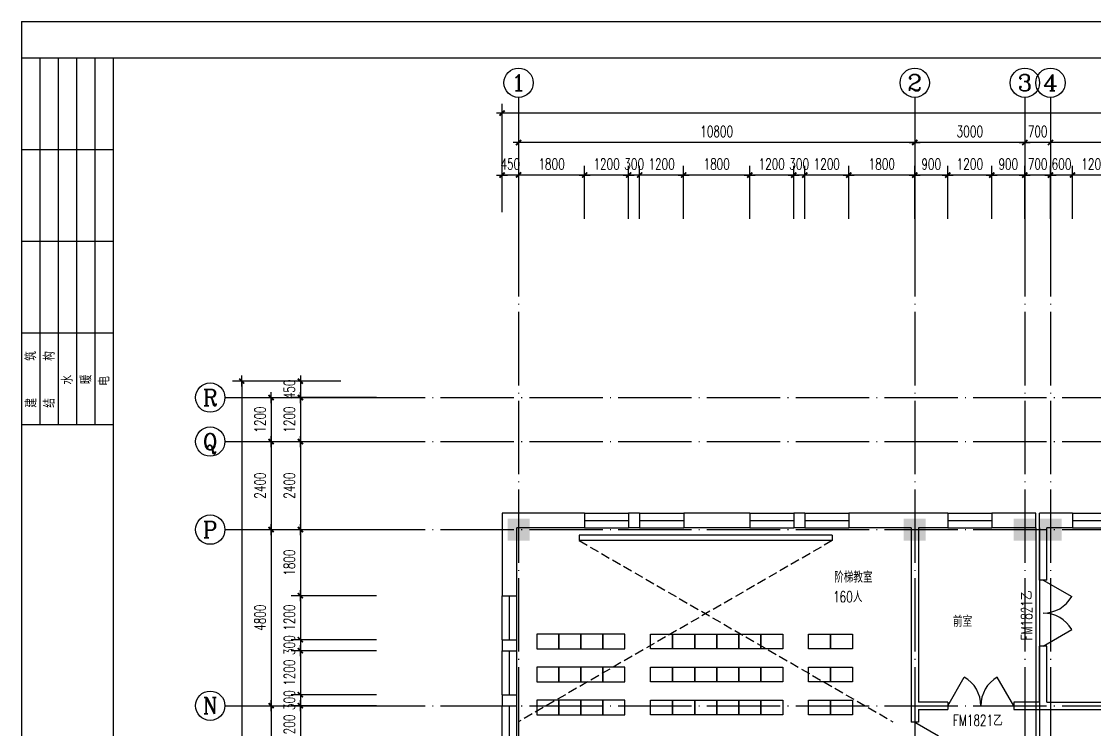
# Model space of a CAD drawing. Extents: x 165127 to 1058185, y 60808 to 144908.
# Drawn here: x 716344 to 745595, y 125603 to 144908 of the extents above; entities that cross this region are included whole.
import ezdxf
from ezdxf.enums import TextEntityAlignment as Align

# ---------------------------------------------------------------- set-up
doc = ezdxf.new("R2010")
doc.units = 0
doc.header["$LTSCALE"] = 1000
doc.linetypes.add('DASH', pattern=[0.35, 0.25, -0.1])
doc.linetypes.add('DOTE', pattern=[2.42, 2, -0.2, 0.02, -0.2])
doc.layers.get('0').update_dxf_attribs({"linetype": 'CONTINUOUS'})
doc.layers.get('DEFPOINTS').update_dxf_attribs({"linetype": 'CONTINUOUS'})
for name, color, linetype in [('AXIS', 3, 'CONTINUOUS'), ('AXIS_TEXT', 7, 'CONTINUOUS'), ('COLUMN', 7, 'CONTINUOUS'), ('DOTE', 1, 'DOTE'), ('F', 252, 'CONTINUOUS'), ('LVTRY', 6, 'CONTINUOUS'), ('PUB_DIM', 3, 'CONTINUOUS'), ('PUB_TEXT', 7, 'CONTINUOUS'), ('STAIR', 3, 'CONTINUOUS'), ('WALL', 255, 'CONTINUOUS'), ('WINDOW', 2, 'CONTINUOUS'), ('WINDOW_TEXT', 7, 'CONTINUOUS')]:
    doc.layers.add(name, color=color, linetype=linetype)
doc.styles.add('_HZTXT', font='romans.shx', dxfattribs={"width": 0.7, "bigfont": 'z.shx'})
doc.styles.add('COMPLEX', font='COMPLEX')
doc.styles.add('DIM_FONT', font='SIMPLEX.shx', dxfattribs={"width": 0.7})
doc.styles.add('SIMPLEX', font='SIMPLEX.SHX')
doc.styles.add('Z', font='romans', dxfattribs={"width": 0.8, "bigfont": 'z'})
doc.dimstyles.new('AXIS', dxfattribs={"dimtxt": 300, "dimasz": 1, "dimexe": 250, "dimexo": 300, "dimgap": 150, "dimtad": 1, "dimdec": 0, "dimdsep": 46, "dimtxsty": 'DIM_FONT', "dimblk": '_DIMX', "dimcen": 2.5, "dimse1": 1, "dimse2": 1, "dimclrt": 7, "dimadec": 0, "dimazin": 0, "dimtfac": 1, "dimtdec": 0, "dimtix": 1, "dimtmove": 2, "dimatfit": 3, "dimldrblk": '_DIMX', "dimfxl": 1, "dimarcsym": 0})
doc.dimstyles.new('DIMA', dxfattribs={"dimtxt": 300, "dimasz": 1, "dimexe": 250, "dimexo": 300, "dimgap": 150, "dimtad": 1, "dimdec": 0, "dimdsep": 46, "dimtxsty": 'DIM_FONT', "dimblk": '_DIMX', "dimcen": 2.5, "dimse1": 1, "dimclrt": 7, "dimadec": 0, "dimazin": 0, "dimtfac": 1, "dimtdec": 0, "dimtix": 1, "dimtmove": 2, "dimatfit": 3, "dimldrblk": '_DIMX', "dimfxl": 1, "dimarcsym": 0})
doc.dimstyles.new('DIMB', dxfattribs={"dimtxt": 300, "dimasz": 1, "dimexe": 250, "dimexo": 300, "dimgap": 150, "dimtad": 1, "dimdec": 0, "dimdsep": 46, "dimtxsty": 'DIM_FONT', "dimblk": '_DIMX', "dimcen": 2.5, "dimse2": 1, "dimclrt": 7, "dimadec": 0, "dimazin": 0, "dimtfac": 1, "dimtdec": 0, "dimtix": 1, "dimtmove": 2, "dimatfit": 3, "dimldrblk": '_DIMX', "dimfxl": 1, "dimarcsym": 0})
doc.dimstyles.new('DIMN', dxfattribs={"dimtxt": 300, "dimasz": 1, "dimexe": 250, "dimexo": 300, "dimgap": 150, "dimtad": 1, "dimdec": 0, "dimdsep": 46, "dimtxsty": 'DIM_FONT', "dimblk": '_DIMX', "dimcen": 2.5, "dimclrt": 7, "dimadec": 0, "dimazin": 0, "dimtfac": 1, "dimtdec": 0, "dimtix": 1, "dimtmove": 2, "dimatfit": 3, "dimldrblk": '_DIMX', "dimfxl": 1, "dimarcsym": 0})

# ---------------------------------------------------------------- blocks, each defined once
blk = doc.blocks.new('A$C407C5CBC')
at = {"layer": 'F'}
blk.add_lwpolyline([(0, 600), (400, 600), (400, 0), (0, 0)], close=True, dxfattribs=at)
blk = doc.blocks.new('_DBLK1')
for p, q in [((-0.5, 0), (-0.25, -0.433)), ((0.5, 0), (0.25, -0.433))]:
    blk.add_line(p, q)
for centre, start, end in [((-0.5, 0), 300, 0), ((0.5, 0), 180, 240)]:
    blk.add_arc(centre, 0.5, start, end)
at = {"layer": 'WINDOW_TEXT', "style": 'SIMPLEX', "flags": 9}
blk.add_attdef('A', text='', height=1, dxfattribs=at).set_placement((0, 1.5), align=Align.MIDDLE)
blk = doc.blocks.new('_FZH')
blk.add_solid([(-0.5, -0.5), (0.5, -0.5), (-0.5, 0.5), (0.5, 0.5)])
blk = doc.blocks.new('A$C34131D43')
at = {"color": 243}
for p, q in [((0, 84100), (0, 0)), ((0, 84100), (160900, 84100)), ((2500, 83102), (0, 83102)), ((500, 83102), (500, 73102)), ((1000, 83102), (1000, 73102)), ((1500, 83102), (1500, 73102)), ((2000, 83102), (2000, 73102)), ((2500, 80602), (0, 80602)), ((2500, 78102), (0, 78102)), ((2500, 75602), (0, 75602)), ((2500, 73102), (0, 73102))]:
    blk.add_line(p, q, dxfattribs=at)
at = {"color": 244}
for p, q in [((2500, 83100), (2500, 950)), ((159900, 83100), (2500, 83100))]:
    blk.add_line(p, q, dxfattribs=at)
at = {"color": 242, "style": 'Z', "width": 0.8}
for s, p in [('筑', (405, 74847)), ('构', (905, 74847)), ('水', (1397, 74200)), ('暖', (1909, 74211)), ('电', (2406, 74168)), ('建', (411, 73569)), ('结', (911, 73569))]:
    blk.add_text(s, height=300, rotation=90, dxfattribs=at).set_placement(p)
blk = doc.blocks.new('_AXISO')
blk.add_circle((0, 0), 0.5)
at = {"layer": 'AXIS_TEXT', "style": 'COMPLEX', "width": 1.041667}
blk.add_attdef('A', text='', height=0.56, dxfattribs=at).set_placement((-0.25, -0.28), (0.25, -0.28), align=Align.FIT)
blk = doc.blocks.new('_DIMX')
blk.add_line((-150, 0), (150, 0))
at = {"const_width": 50}
blk.add_lwpolyline([(-70, -70), (70, 70)], dxfattribs=at)
blk = doc.blocks.new('*D900')
at = {"color": 0, "linetype": 'ByBlock'}
blk.add_line((557622, 141608), (549024, 141608), dxfattribs=at)
at = {"layer": 'DEFPOINTS', "color": 0, "linetype": 'ByBlock'}
for p in [(549023, 141608), (549023, 139408), (557623, 139408)]:
    blk.add_point(p, dxfattribs=at)
at = {"color": 0, "linetype": 'ByBlock', "rotation": 180}
blk.add_blockref('_DIMX', (549023, 141608), dxfattribs=at)
at = {"color": 0, "linetype": 'ByBlock'}
blk.add_blockref('_DIMX', (557623, 141608), dxfattribs=at)
at = {"color": 7, "linetype": 'ByBlock', "insert": (553323, 141908), "char_height": 300, "attachment_point": 5, "style": 'DIM_FONT'}
blk.add_mtext('8600', dxfattribs=at)
blk = doc.blocks.new('*D901')
at = {"color": 0, "linetype": 'ByBlock'}
for p, q in [((548322, 141608), (548321, 141608)), ((549023, 141608), (548323, 141608)), ((549024, 141608), (549025, 141608))]:
    blk.add_line(p, q, dxfattribs=at)
at = {"layer": 'DEFPOINTS', "color": 0, "linetype": 'ByBlock'}
for p in [(548323, 141608), (548323, 139408), (549023, 139408)]:
    blk.add_point(p, dxfattribs=at)
at = {"color": 0, "linetype": 'ByBlock'}
blk.add_blockref('_DIMX', (548323, 141608), dxfattribs=at)
at = {"color": 0, "linetype": 'ByBlock', "rotation": 180}
blk.add_blockref('_DIMX', (549023, 141608), dxfattribs=at)
at = {"color": 7, "linetype": 'ByBlock', "insert": (548673, 141908), "char_height": 300, "attachment_point": 5, "style": 'DIM_FONT'}
blk.add_mtext('700', dxfattribs=at)
blk = doc.blocks.new('*D902')
at = {"color": 0, "linetype": 'ByBlock'}
blk.add_line((548322, 141608), (545324, 141608), dxfattribs=at)
at = {"layer": 'DEFPOINTS', "color": 0, "linetype": 'ByBlock'}
for p in [(545323, 141608), (545323, 139408), (548323, 139408)]:
    blk.add_point(p, dxfattribs=at)
at = {"color": 0, "linetype": 'ByBlock', "rotation": 180}
blk.add_blockref('_DIMX', (545323, 141608), dxfattribs=at)
at = {"color": 0, "linetype": 'ByBlock'}
blk.add_blockref('_DIMX', (548323, 141608), dxfattribs=at)
at = {"color": 7, "linetype": 'ByBlock', "insert": (546823, 141908), "char_height": 300, "attachment_point": 5, "style": 'DIM_FONT'}
blk.add_mtext('3000', dxfattribs=at)
blk = doc.blocks.new('*D903')
at = {"color": 0, "linetype": 'ByBlock'}
blk.add_line((545322, 141608), (534524, 141608), dxfattribs=at)
at = {"layer": 'DEFPOINTS', "color": 0, "linetype": 'ByBlock'}
for p in [(534523, 141608), (534523, 139408), (545323, 139408)]:
    blk.add_point(p, dxfattribs=at)
at = {"color": 0, "linetype": 'ByBlock', "rotation": 180}
blk.add_blockref('_DIMX', (534523, 141608), dxfattribs=at)
at = {"color": 0, "linetype": 'ByBlock'}
blk.add_blockref('_DIMX', (545323, 141608), dxfattribs=at)
at = {"color": 7, "linetype": 'ByBlock', "insert": (539923, 141908), "char_height": 300, "attachment_point": 5, "style": 'DIM_FONT'}
blk.add_mtext('10800', dxfattribs=at)
blk = doc.blocks.new('*D904')
at = {"color": 0, "linetype": 'ByBlock'}
for p, q in [((534073, 139708), (534073, 142658)), ((660373, 139708), (660373, 142658)), ((660372, 142408), (534074, 142408))]:
    blk.add_line(p, q, dxfattribs=at)
at = {"layer": 'DEFPOINTS', "color": 0, "linetype": 'ByBlock'}
for p in [(534073, 142408), (534073, 139408), (660373, 139408)]:
    blk.add_point(p, dxfattribs=at)
at = {"color": 0, "linetype": 'ByBlock', "rotation": 180}
blk.add_blockref('_DIMX', (534073, 142408), dxfattribs=at)
at = {"color": 0, "linetype": 'ByBlock'}
blk.add_blockref('_DIMX', (660373, 142408), dxfattribs=at)
at = {"color": 7, "linetype": 'ByBlock', "insert": (597223, 142708), "char_height": 300, "attachment_point": 5, "style": 'DIM_FONT'}
blk.add_mtext('126300', dxfattribs=at)
blk = doc.blocks.new('*D917')
at = {"color": 0, "linetype": 'ByBlock'}
blk.add_line((527777, 134652), (527777, 133454), dxfattribs=at)
at = {"layer": 'DEFPOINTS', "color": 0, "linetype": 'ByBlock'}
for p in [(529977, 134653), (527777, 133453), (529977, 133453)]:
    blk.add_point(p, dxfattribs=at)
at = {"color": 0, "linetype": 'ByBlock'}
for p, rotation in [((527777, 134653), 90), ((527777, 133453), 270)]:
    blk.add_blockref('_DIMX', p, dxfattribs=dict(at, rotation=rotation))
at = {"color": 7, "linetype": 'ByBlock', "insert": (527477, 134053), "char_height": 300, "attachment_point": 5, "rotation": 90, "style": 'DIM_FONT'}
blk.add_mtext('1200', dxfattribs=at)
blk = doc.blocks.new('*D918')
at = {"color": 0, "linetype": 'ByBlock'}
blk.add_line((527777, 133452), (527777, 131054), dxfattribs=at)
at = {"layer": 'DEFPOINTS', "color": 0, "linetype": 'ByBlock'}
for p in [(529977, 133453), (527777, 131053), (529977, 131053)]:
    blk.add_point(p, dxfattribs=at)
at = {"color": 0, "linetype": 'ByBlock'}
for p, rotation in [((527777, 133453), 90), ((527777, 131053), 270)]:
    blk.add_blockref('_DIMX', p, dxfattribs=dict(at, rotation=rotation))
at = {"color": 7, "linetype": 'ByBlock', "insert": (527477, 132253), "char_height": 300, "attachment_point": 5, "rotation": 90, "style": 'DIM_FONT'}
blk.add_mtext('2400', dxfattribs=at)
blk = doc.blocks.new('*D919')
at = {"color": 0, "linetype": 'ByBlock'}
blk.add_line((527777, 131052), (527777, 126254), dxfattribs=at)
at = {"layer": 'DEFPOINTS', "color": 0, "linetype": 'ByBlock'}
for p in [(529977, 131053), (527777, 126253), (529977, 126253)]:
    blk.add_point(p, dxfattribs=at)
at = {"color": 0, "linetype": 'ByBlock'}
for p, rotation in [((527777, 131053), 90), ((527777, 126253), 270)]:
    blk.add_blockref('_DIMX', p, dxfattribs=dict(at, rotation=rotation))
at = {"color": 7, "linetype": 'ByBlock', "insert": (527477, 128653), "char_height": 300, "attachment_point": 5, "rotation": 90, "style": 'DIM_FONT'}
blk.add_mtext('4800', dxfattribs=at)
blk = doc.blocks.new('*D920')
at = {"color": 0, "linetype": 'ByBlock'}
blk.add_line((527777, 126252), (527777, 123254), dxfattribs=at)
at = {"layer": 'DEFPOINTS', "color": 0, "linetype": 'ByBlock'}
for p in [(529977, 126253), (527777, 123253), (529977, 123253)]:
    blk.add_point(p, dxfattribs=at)
at = {"color": 0, "linetype": 'ByBlock'}
for p, rotation in [((527777, 126253), 90), ((527777, 123253), 270)]:
    blk.add_blockref('_DIMX', p, dxfattribs=dict(at, rotation=rotation))
at = {"color": 7, "linetype": 'ByBlock', "insert": (527477, 124753), "char_height": 300, "attachment_point": 5, "rotation": 90, "style": 'DIM_FONT'}
blk.add_mtext('3000', dxfattribs=at)
blk = doc.blocks.new('*D932')
at = {"color": 0, "linetype": 'ByBlock'}
for p, q in [((529677, 135103), (526727, 135103)), ((526977, 135102), (526977, 78404)), ((529677, 78403), (526727, 78403))]:
    blk.add_line(p, q, dxfattribs=at)
at = {"layer": 'DEFPOINTS', "color": 0, "linetype": 'ByBlock'}
for p in [(529977, 135103), (526977, 78403), (529977, 78403)]:
    blk.add_point(p, dxfattribs=at)
at = {"color": 0, "linetype": 'ByBlock'}
for p, rotation in [((526977, 135103), 90), ((526977, 78403), 270)]:
    blk.add_blockref('_DIMX', p, dxfattribs=dict(at, rotation=rotation))
at = {"color": 7, "linetype": 'ByBlock', "insert": (526677, 106753), "char_height": 300, "attachment_point": 5, "rotation": 90, "style": 'DIM_FONT'}
blk.add_mtext('56700', dxfattribs=at)
blk = doc.blocks.new('_WBLK')
for p, q in [((-0.5, 0.5), (0.5, 0.5)), ((-0.5, 0), (0.5, 0)), ((-0.5, -0.5), (0.5, -0.5))]:
    blk.add_line(p, q)
at = {"layer": 'WINDOW_TEXT', "style": 'SIMPLEX', "flags": 9}
blk.add_attdef('A', text='', height=1, dxfattribs=at).set_placement((0, 1.5), align=Align.MIDDLE)
blk = doc.blocks.new('*D933')
at = {"color": 0, "linetype": 'ByBlock'}
for p, q in [((528575, 131052), (528575, 129254)), ((530652, 129253), (528325, 129253))]:
    blk.add_line(p, q, dxfattribs=at)
at = {"layer": 'DEFPOINTS', "color": 0, "linetype": 'ByBlock'}
for p in [(530952, 131053), (528575, 129253), (530952, 129253)]:
    blk.add_point(p, dxfattribs=at)
at = {"color": 0, "linetype": 'ByBlock'}
for p, rotation in [((528575, 131053), 90), ((528575, 129253), 270)]:
    blk.add_blockref('_DIMX', p, dxfattribs=dict(at, rotation=rotation))
at = {"color": 7, "linetype": 'ByBlock', "insert": (528275, 130153), "char_height": 300, "attachment_point": 5, "rotation": 90, "style": 'DIM_FONT'}
blk.add_mtext('1800', dxfattribs=at)
blk = doc.blocks.new('*D934')
at = {"color": 0, "linetype": 'ByBlock'}
for p, q in [((530652, 129253), (528325, 129253)), ((528575, 129252), (528575, 128054)), ((530652, 128053), (528325, 128053))]:
    blk.add_line(p, q, dxfattribs=at)
at = {"layer": 'DEFPOINTS', "color": 0, "linetype": 'ByBlock'}
for p in [(530952, 129253), (528575, 128053), (530952, 128053)]:
    blk.add_point(p, dxfattribs=at)
at = {"color": 0, "linetype": 'ByBlock'}
for p, rotation in [((528575, 129253), 90), ((528575, 128053), 270)]:
    blk.add_blockref('_DIMX', p, dxfattribs=dict(at, rotation=rotation))
at = {"color": 7, "linetype": 'ByBlock', "insert": (528275, 128653), "char_height": 300, "attachment_point": 5, "rotation": 90, "style": 'DIM_FONT'}
blk.add_mtext('1200', dxfattribs=at)
blk = doc.blocks.new('*D935')
at = {"color": 0, "linetype": 'ByBlock'}
for p, q in [((530652, 128053), (528325, 128053)), ((528575, 128054), (528575, 128055)), ((528575, 128053), (528575, 127753)), ((530652, 127753), (528325, 127753)), ((528575, 127752), (528575, 127751))]:
    blk.add_line(p, q, dxfattribs=at)
at = {"layer": 'DEFPOINTS', "color": 0, "linetype": 'ByBlock'}
for p in [(530952, 128053), (528575, 127753), (530952, 127753)]:
    blk.add_point(p, dxfattribs=at)
at = {"color": 0, "linetype": 'ByBlock'}
for p, rotation in [((528575, 128053), 270), ((528575, 127753), 90)]:
    blk.add_blockref('_DIMX', p, dxfattribs=dict(at, rotation=rotation))
at = {"color": 7, "linetype": 'ByBlock', "insert": (528275, 127903), "char_height": 300, "attachment_point": 5, "rotation": 90, "style": 'DIM_FONT'}
blk.add_mtext('300', dxfattribs=at)
blk = doc.blocks.new('*D936')
at = {"color": 0, "linetype": 'ByBlock'}
for p, q in [((530652, 127753), (528325, 127753)), ((528575, 127752), (528575, 126554)), ((530652, 126553), (528325, 126553))]:
    blk.add_line(p, q, dxfattribs=at)
at = {"layer": 'DEFPOINTS', "color": 0, "linetype": 'ByBlock'}
for p in [(530952, 127753), (528575, 126553), (530952, 126553)]:
    blk.add_point(p, dxfattribs=at)
at = {"color": 0, "linetype": 'ByBlock'}
for p, rotation in [((528575, 127753), 90), ((528575, 126553), 270)]:
    blk.add_blockref('_DIMX', p, dxfattribs=dict(at, rotation=rotation))
at = {"color": 7, "linetype": 'ByBlock', "insert": (528275, 127153), "char_height": 300, "attachment_point": 5, "rotation": 90, "style": 'DIM_FONT'}
blk.add_mtext('1200', dxfattribs=at)
blk = doc.blocks.new('*D937')
at = {"color": 0, "linetype": 'ByBlock'}
for p, q in [((530652, 126553), (528325, 126553)), ((528575, 126554), (528575, 126555)), ((528575, 126553), (528575, 126253)), ((530652, 126253), (528325, 126253)), ((528575, 126252), (528575, 126251))]:
    blk.add_line(p, q, dxfattribs=at)
at = {"layer": 'DEFPOINTS', "color": 0, "linetype": 'ByBlock'}
for p in [(530952, 126553), (528575, 126253), (530952, 126253)]:
    blk.add_point(p, dxfattribs=at)
at = {"color": 0, "linetype": 'ByBlock'}
for p, rotation in [((528575, 126553), 270), ((528575, 126253), 90)]:
    blk.add_blockref('_DIMX', p, dxfattribs=dict(at, rotation=rotation))
at = {"color": 7, "linetype": 'ByBlock', "insert": (528275, 126403), "char_height": 300, "attachment_point": 5, "rotation": 90, "style": 'DIM_FONT'}
blk.add_mtext('300', dxfattribs=at)
blk = doc.blocks.new('*D938')
at = {"color": 0, "linetype": 'ByBlock'}
for p, q in [((530652, 126253), (528325, 126253)), ((528575, 126252), (528575, 125054)), ((530652, 125053), (528325, 125053))]:
    blk.add_line(p, q, dxfattribs=at)
at = {"layer": 'DEFPOINTS', "color": 0, "linetype": 'ByBlock'}
for p in [(530952, 126253), (528575, 125053), (530952, 125053)]:
    blk.add_point(p, dxfattribs=at)
at = {"color": 0, "linetype": 'ByBlock'}
for p, rotation in [((528575, 126253), 90), ((528575, 125053), 270)]:
    blk.add_blockref('_DIMX', p, dxfattribs=dict(at, rotation=rotation))
at = {"color": 7, "linetype": 'ByBlock', "insert": (528275, 125653), "char_height": 300, "attachment_point": 5, "rotation": 90, "style": 'DIM_FONT'}
blk.add_mtext('1200', dxfattribs=at)
blk = doc.blocks.new('*D967')
at = {"color": 0, "linetype": 'ByBlock'}
for p, q in [((549623, 139530), (549623, 140971)), ((550822, 140721), (549624, 140721)), ((550823, 139530), (550823, 140971))]:
    blk.add_line(p, q, dxfattribs=at)
at = {"layer": 'DEFPOINTS', "color": 0, "linetype": 'ByBlock'}
for p in [(549623, 140721), (549623, 139230), (550823, 139230)]:
    blk.add_point(p, dxfattribs=at)
at = {"color": 0, "linetype": 'ByBlock', "rotation": 180}
blk.add_blockref('_DIMX', (549623, 140721), dxfattribs=at)
at = {"color": 0, "linetype": 'ByBlock'}
blk.add_blockref('_DIMX', (550823, 140721), dxfattribs=at)
at = {"color": 7, "linetype": 'ByBlock', "insert": (550223, 141021), "char_height": 300, "attachment_point": 5, "style": 'DIM_FONT'}
blk.add_mtext('1200', dxfattribs=at)
blk = doc.blocks.new('*D968')
at = {"color": 0, "linetype": 'ByBlock'}
for p, q in [((549022, 140721), (549021, 140721)), ((549023, 139530), (549023, 140971)), ((549623, 140721), (549023, 140721)), ((549623, 139530), (549623, 140971)), ((549624, 140721), (549625, 140721))]:
    blk.add_line(p, q, dxfattribs=at)
at = {"layer": 'DEFPOINTS', "color": 0, "linetype": 'ByBlock'}
for p in [(549023, 140721), (549023, 139230), (549623, 139230)]:
    blk.add_point(p, dxfattribs=at)
at = {"color": 0, "linetype": 'ByBlock'}
blk.add_blockref('_DIMX', (549023, 140721), dxfattribs=at)
at = {"color": 0, "linetype": 'ByBlock', "rotation": 180}
blk.add_blockref('_DIMX', (549623, 140721), dxfattribs=at)
at = {"color": 7, "linetype": 'ByBlock', "insert": (549323, 141021), "char_height": 300, "attachment_point": 5, "style": 'DIM_FONT'}
blk.add_mtext('600', dxfattribs=at)
blk = doc.blocks.new('*D969')
at = {"color": 0, "linetype": 'ByBlock'}
for p, q in [((548322, 140721), (548321, 140721)), ((548323, 139530), (548323, 140971)), ((549023, 140721), (548323, 140721)), ((549023, 139530), (549023, 140971)), ((549024, 140721), (549025, 140721))]:
    blk.add_line(p, q, dxfattribs=at)
at = {"layer": 'DEFPOINTS', "color": 0, "linetype": 'ByBlock'}
for p in [(548323, 140721), (548323, 139230), (549023, 139230)]:
    blk.add_point(p, dxfattribs=at)
at = {"color": 0, "linetype": 'ByBlock'}
blk.add_blockref('_DIMX', (548323, 140721), dxfattribs=at)
at = {"color": 0, "linetype": 'ByBlock', "rotation": 180}
blk.add_blockref('_DIMX', (549023, 140721), dxfattribs=at)
at = {"color": 7, "linetype": 'ByBlock', "insert": (548673, 141021), "char_height": 300, "attachment_point": 5, "style": 'DIM_FONT'}
blk.add_mtext('700', dxfattribs=at)
blk = doc.blocks.new('*D970')
at = {"color": 0, "linetype": 'ByBlock'}
for p, q in [((547423, 139530), (547423, 140971)), ((548322, 140721), (547424, 140721)), ((548323, 139530), (548323, 140971))]:
    blk.add_line(p, q, dxfattribs=at)
at = {"layer": 'DEFPOINTS', "color": 0, "linetype": 'ByBlock'}
for p in [(547423, 140721), (547423, 139230), (548323, 139230)]:
    blk.add_point(p, dxfattribs=at)
at = {"color": 0, "linetype": 'ByBlock', "rotation": 180}
blk.add_blockref('_DIMX', (547423, 140721), dxfattribs=at)
at = {"color": 0, "linetype": 'ByBlock'}
blk.add_blockref('_DIMX', (548323, 140721), dxfattribs=at)
at = {"color": 7, "linetype": 'ByBlock', "insert": (547873, 141021), "char_height": 300, "attachment_point": 5, "style": 'DIM_FONT'}
blk.add_mtext('900', dxfattribs=at)
blk = doc.blocks.new('*D971')
at = {"color": 0, "linetype": 'ByBlock'}
for p, q in [((546223, 139530), (546223, 140971)), ((547422, 140721), (546224, 140721)), ((547423, 139530), (547423, 140971))]:
    blk.add_line(p, q, dxfattribs=at)
at = {"layer": 'DEFPOINTS', "color": 0, "linetype": 'ByBlock'}
for p in [(546223, 140721), (546223, 139230), (547423, 139230)]:
    blk.add_point(p, dxfattribs=at)
at = {"color": 0, "linetype": 'ByBlock', "rotation": 180}
blk.add_blockref('_DIMX', (546223, 140721), dxfattribs=at)
at = {"color": 0, "linetype": 'ByBlock'}
blk.add_blockref('_DIMX', (547423, 140721), dxfattribs=at)
at = {"color": 7, "linetype": 'ByBlock', "insert": (546823, 141021), "char_height": 300, "attachment_point": 5, "style": 'DIM_FONT'}
blk.add_mtext('1200', dxfattribs=at)
blk = doc.blocks.new('*D972')
at = {"color": 0, "linetype": 'ByBlock'}
for p, q in [((545323, 139530), (545323, 140971)), ((546222, 140721), (545324, 140721)), ((546223, 139530), (546223, 140971))]:
    blk.add_line(p, q, dxfattribs=at)
at = {"layer": 'DEFPOINTS', "color": 0, "linetype": 'ByBlock'}
for p in [(545323, 140721), (545323, 139230), (546223, 139230)]:
    blk.add_point(p, dxfattribs=at)
at = {"color": 0, "linetype": 'ByBlock', "rotation": 180}
blk.add_blockref('_DIMX', (545323, 140721), dxfattribs=at)
at = {"color": 0, "linetype": 'ByBlock'}
blk.add_blockref('_DIMX', (546223, 140721), dxfattribs=at)
at = {"color": 7, "linetype": 'ByBlock', "insert": (545773, 141021), "char_height": 300, "attachment_point": 5, "style": 'DIM_FONT'}
blk.add_mtext('900', dxfattribs=at)
blk = doc.blocks.new('*D973')
at = {"color": 0, "linetype": 'ByBlock'}
for p, q in [((543523, 139530), (543523, 140971)), ((545322, 140721), (543524, 140721)), ((545323, 139530), (545323, 140971))]:
    blk.add_line(p, q, dxfattribs=at)
at = {"layer": 'DEFPOINTS', "color": 0, "linetype": 'ByBlock'}
for p in [(543523, 140721), (543523, 139230), (545323, 139230)]:
    blk.add_point(p, dxfattribs=at)
at = {"color": 0, "linetype": 'ByBlock', "rotation": 180}
blk.add_blockref('_DIMX', (543523, 140721), dxfattribs=at)
at = {"color": 0, "linetype": 'ByBlock'}
blk.add_blockref('_DIMX', (545323, 140721), dxfattribs=at)
at = {"color": 7, "linetype": 'ByBlock', "insert": (544423, 141021), "char_height": 300, "attachment_point": 5, "style": 'DIM_FONT'}
blk.add_mtext('1800', dxfattribs=at)
blk = doc.blocks.new('*D974')
at = {"color": 0, "linetype": 'ByBlock'}
for p, q in [((542323, 139530), (542323, 140971)), ((543522, 140721), (542324, 140721)), ((543523, 139530), (543523, 140971))]:
    blk.add_line(p, q, dxfattribs=at)
at = {"layer": 'DEFPOINTS', "color": 0, "linetype": 'ByBlock'}
for p in [(542323, 140721), (542323, 139230), (543523, 139230)]:
    blk.add_point(p, dxfattribs=at)
at = {"color": 0, "linetype": 'ByBlock'}
for p, rotation in [((542323, 140721), 180.0000000000014), ((543523, 140721), 1.438849039914203e-12)]:
    blk.add_blockref('_DIMX', p, dxfattribs=dict(at, rotation=rotation))
at = {"color": 7, "linetype": 'ByBlock', "insert": (542923, 141021), "char_height": 300, "attachment_point": 5, "style": 'DIM_FONT'}
blk.add_mtext('1200', dxfattribs=at)
blk = doc.blocks.new('*D975')
at = {"color": 0, "linetype": 'ByBlock'}
for p, q in [((542022, 140721), (542021, 140721)), ((542023, 139530), (542023, 140971)), ((542323, 140721), (542023, 140721)), ((542323, 139530), (542323, 140971)), ((542324, 140721), (542325, 140721))]:
    blk.add_line(p, q, dxfattribs=at)
at = {"layer": 'DEFPOINTS', "color": 0, "linetype": 'ByBlock'}
for p in [(542023, 140721), (542023, 139230), (542323, 139230)]:
    blk.add_point(p, dxfattribs=at)
at = {"color": 0, "linetype": 'ByBlock'}
blk.add_blockref('_DIMX', (542023, 140721), dxfattribs=at)
at = {"color": 0, "linetype": 'ByBlock', "rotation": 180}
blk.add_blockref('_DIMX', (542323, 140721), dxfattribs=at)
at = {"color": 7, "linetype": 'ByBlock', "insert": (542173, 141021), "char_height": 300, "attachment_point": 5, "style": 'DIM_FONT'}
blk.add_mtext('300', dxfattribs=at)
blk = doc.blocks.new('*D976')
at = {"color": 0, "linetype": 'ByBlock'}
for p, q in [((540823, 139530), (540823, 140971)), ((542022, 140721), (540824, 140721)), ((542023, 139530), (542023, 140971))]:
    blk.add_line(p, q, dxfattribs=at)
at = {"layer": 'DEFPOINTS', "color": 0, "linetype": 'ByBlock'}
for p in [(540823, 140721), (540823, 139230), (542023, 139230)]:
    blk.add_point(p, dxfattribs=at)
at = {"color": 0, "linetype": 'ByBlock', "rotation": 180}
blk.add_blockref('_DIMX', (540823, 140721), dxfattribs=at)
at = {"color": 0, "linetype": 'ByBlock'}
blk.add_blockref('_DIMX', (542023, 140721), dxfattribs=at)
at = {"color": 7, "linetype": 'ByBlock', "insert": (541423, 141021), "char_height": 300, "attachment_point": 5, "style": 'DIM_FONT'}
blk.add_mtext('1200', dxfattribs=at)
blk = doc.blocks.new('*D977')
at = {"color": 0, "linetype": 'ByBlock'}
for p, q in [((539023, 139530), (539023, 140971)), ((540822, 140721), (539024, 140721)), ((540823, 139530), (540823, 140971))]:
    blk.add_line(p, q, dxfattribs=at)
at = {"layer": 'DEFPOINTS', "color": 0, "linetype": 'ByBlock'}
for p in [(539023, 140721), (539023, 139230), (540823, 139230)]:
    blk.add_point(p, dxfattribs=at)
at = {"color": 0, "linetype": 'ByBlock', "rotation": 180}
blk.add_blockref('_DIMX', (539023, 140721), dxfattribs=at)
at = {"color": 0, "linetype": 'ByBlock'}
blk.add_blockref('_DIMX', (540823, 140721), dxfattribs=at)
at = {"color": 7, "linetype": 'ByBlock', "insert": (539923, 141021), "char_height": 300, "attachment_point": 5, "style": 'DIM_FONT'}
blk.add_mtext('1800', dxfattribs=at)
blk = doc.blocks.new('*D978')
at = {"color": 0, "linetype": 'ByBlock'}
for p, q in [((537823, 139530), (537823, 140971)), ((539022, 140721), (537824, 140721)), ((539023, 139530), (539023, 140971))]:
    blk.add_line(p, q, dxfattribs=at)
at = {"layer": 'DEFPOINTS', "color": 0, "linetype": 'ByBlock'}
for p in [(537823, 140721), (537823, 139230), (539023, 139230)]:
    blk.add_point(p, dxfattribs=at)
at = {"color": 0, "linetype": 'ByBlock', "rotation": 180}
blk.add_blockref('_DIMX', (537823, 140721), dxfattribs=at)
at = {"color": 0, "linetype": 'ByBlock'}
blk.add_blockref('_DIMX', (539023, 140721), dxfattribs=at)
at = {"color": 7, "linetype": 'ByBlock', "insert": (538423, 141021), "char_height": 300, "attachment_point": 5, "style": 'DIM_FONT'}
blk.add_mtext('1200', dxfattribs=at)
blk = doc.blocks.new('*D979')
at = {"color": 0, "linetype": 'ByBlock'}
for p, q in [((537522, 140721), (537521, 140721)), ((537523, 139530), (537523, 140971)), ((537823, 140721), (537523, 140721)), ((537823, 139530), (537823, 140971)), ((537824, 140721), (537825, 140721))]:
    blk.add_line(p, q, dxfattribs=at)
at = {"layer": 'DEFPOINTS', "color": 0, "linetype": 'ByBlock'}
for p in [(537523, 140721), (537523, 139230), (537823, 139230)]:
    blk.add_point(p, dxfattribs=at)
at = {"color": 0, "linetype": 'ByBlock'}
blk.add_blockref('_DIMX', (537523, 140721), dxfattribs=at)
at = {"color": 0, "linetype": 'ByBlock', "rotation": 180}
blk.add_blockref('_DIMX', (537823, 140721), dxfattribs=at)
at = {"color": 7, "linetype": 'ByBlock', "insert": (537673, 141021), "char_height": 300, "attachment_point": 5, "style": 'DIM_FONT'}
blk.add_mtext('300', dxfattribs=at)
blk = doc.blocks.new('*D980')
at = {"color": 0, "linetype": 'ByBlock'}
for p, q in [((536323, 139530), (536323, 140971)), ((537522, 140721), (536324, 140721)), ((537523, 139530), (537523, 140971))]:
    blk.add_line(p, q, dxfattribs=at)
at = {"layer": 'DEFPOINTS', "color": 0, "linetype": 'ByBlock'}
for p in [(536323, 140721), (536323, 139230), (537523, 139230)]:
    blk.add_point(p, dxfattribs=at)
at = {"color": 0, "linetype": 'ByBlock', "rotation": 180}
blk.add_blockref('_DIMX', (536323, 140721), dxfattribs=at)
at = {"color": 0, "linetype": 'ByBlock'}
blk.add_blockref('_DIMX', (537523, 140721), dxfattribs=at)
at = {"color": 7, "linetype": 'ByBlock', "insert": (536923, 141021), "char_height": 300, "attachment_point": 5, "style": 'DIM_FONT'}
blk.add_mtext('1200', dxfattribs=at)
blk = doc.blocks.new('*D981')
at = {"color": 0, "linetype": 'ByBlock'}
for p, q in [((536322, 140721), (534524, 140721)), ((536323, 139530), (536323, 140971))]:
    blk.add_line(p, q, dxfattribs=at)
at = {"layer": 'DEFPOINTS', "color": 0, "linetype": 'ByBlock'}
for p in [(534523, 140721), (534523, 139230), (536323, 139230)]:
    blk.add_point(p, dxfattribs=at)
at = {"color": 0, "linetype": 'ByBlock', "rotation": 180}
blk.add_blockref('_DIMX', (534523, 140721), dxfattribs=at)
at = {"color": 0, "linetype": 'ByBlock'}
blk.add_blockref('_DIMX', (536323, 140721), dxfattribs=at)
at = {"color": 7, "linetype": 'ByBlock', "insert": (535423, 141021), "char_height": 300, "attachment_point": 5, "style": 'DIM_FONT'}
blk.add_mtext('1800', dxfattribs=at)
blk = doc.blocks.new('*D1019')
at = {"color": 0, "linetype": 'ByBlock'}
for p, q in [((534072, 140721), (534071, 140721)), ((534523, 140721), (534073, 140721)), ((534524, 140721), (534525, 140721))]:
    blk.add_line(p, q, dxfattribs=at)
at = {"layer": 'DEFPOINTS', "color": 0, "linetype": 'ByBlock'}
for p in [(534073, 140721), (534073, 139230), (534523, 139230)]:
    blk.add_point(p, dxfattribs=at)
at = {"color": 0, "linetype": 'ByBlock'}
blk.add_blockref('_DIMX', (534073, 140721), dxfattribs=at)
at = {"color": 0, "linetype": 'ByBlock', "rotation": 180}
blk.add_blockref('_DIMX', (534523, 140721), dxfattribs=at)
at = {"color": 7, "linetype": 'ByBlock', "insert": (534298, 141021), "char_height": 300, "attachment_point": 5, "style": 'DIM_FONT'}
blk.add_mtext('450', dxfattribs=at)
blk = doc.blocks.new('*D1021')
at = {"color": 0, "linetype": 'ByBlock'}
for p, q in [((528575, 135104), (528575, 135105)), ((528575, 135103), (528575, 134653)), ((530652, 134653), (528325, 134653)), ((528575, 134652), (528575, 134651))]:
    blk.add_line(p, q, dxfattribs=at)
at = {"layer": 'DEFPOINTS', "color": 0, "linetype": 'ByBlock'}
for p in [(530952, 135103), (528575, 134653), (530952, 134653)]:
    blk.add_point(p, dxfattribs=at)
at = {"color": 0, "linetype": 'ByBlock'}
for p, rotation in [((528575, 135103), 270), ((528575, 134653), 90)]:
    blk.add_blockref('_DIMX', p, dxfattribs=dict(at, rotation=rotation))
at = {"color": 7, "linetype": 'ByBlock', "insert": (528275, 134878), "char_height": 300, "attachment_point": 5, "rotation": 90, "style": 'DIM_FONT'}
blk.add_mtext('450', dxfattribs=at)
blk = doc.blocks.new('*D1027')
at = {"color": 0, "linetype": 'ByBlock'}
blk.add_line((528575, 134652), (528575, 133454), dxfattribs=at)
at = {"layer": 'DEFPOINTS', "color": 0, "linetype": 'ByBlock'}
for p in [(530775, 134653), (528575, 133453), (530775, 133453)]:
    blk.add_point(p, dxfattribs=at)
at = {"color": 0, "linetype": 'ByBlock'}
for p, rotation in [((528575, 134653), 90), ((528575, 133453), 270)]:
    blk.add_blockref('_DIMX', p, dxfattribs=dict(at, rotation=rotation))
at = {"color": 7, "linetype": 'ByBlock', "insert": (528275, 134053), "char_height": 300, "attachment_point": 5, "rotation": 90, "style": 'DIM_FONT'}
blk.add_mtext('1200', dxfattribs=at)
blk = doc.blocks.new('*D1028')
at = {"color": 0, "linetype": 'ByBlock'}
blk.add_line((528575, 133452), (528575, 131054), dxfattribs=at)
at = {"layer": 'DEFPOINTS', "color": 0, "linetype": 'ByBlock'}
for p in [(530775, 133453), (528575, 131053), (530775, 131053)]:
    blk.add_point(p, dxfattribs=at)
at = {"color": 0, "linetype": 'ByBlock'}
for p, rotation in [((528575, 133453), 90), ((528575, 131053), 270)]:
    blk.add_blockref('_DIMX', p, dxfattribs=dict(at, rotation=rotation))
at = {"color": 7, "linetype": 'ByBlock', "insert": (528275, 132253), "char_height": 300, "attachment_point": 5, "rotation": 90, "style": 'DIM_FONT'}
blk.add_mtext('2400', dxfattribs=at)

msp = doc.modelspace()

# ---------------------------------------------------------------- linework, layer by layer
at = {"layer": 'AXIS'}
for p, q in [((729895.3, 142836.6), (729895.3, 139407.6)), ((740695.3, 142836.6), (740695.3, 139407.6)), ((743695.3, 142836.6), (743695.3, 139407.6)), ((744395.3, 142836.6), (744395.3, 139407.6)), ((721888.5, 134653.1), (725348.7, 134653.1)), ((721888.5, 133453.1), (725348.7, 133453.1)), ((721888.5, 131053.1), (725348.7, 131053.1)), ((721888.5, 126253.1), (725348.7, 126253.1))]:
    msp.add_line(p, q, dxfattribs=at)
at = {"layer": 'DOTE'}
for p, q in [((729895.3, 139407.6), (729895.3, 71351.8)), ((740695.3, 139407.6), (740695.3, 71351.8)), ((743695.3, 139407.6), (743695.3, 71351.8)), ((744395.3, 139407.6), (744395.3, 116803.1)), ((725348.7, 134653.1), (772495.3, 134653.1)), ((725348.7, 133453.1), (792595.3, 133453.1)), ((725348.7, 131053.1), (768126.2, 131053.1)), ((725348.7, 126253.1), (792595.3, 126253.1))]:
    msp.add_line(p, q, dxfattribs=at)
at = {"layer": 'F', "linetype": 'DASH'}
for p, q in [((738445.3, 130753.1), (729895.3, 125816.7)), ((731545.3, 130753.1), (740095.3, 125816.7))]:
    msp.add_line(p, q, dxfattribs=at)
at = {"layer": 'LVTRY'}
for p, q in [((738445.3, 130903.1), (731545.3, 130903.1)), ((731545.3, 130903.1), (731545.3, 130753.1)), ((738445.3, 130903.1), (738445.3, 130753.1)), ((738445.3, 130753.1), (731545.3, 130753.1))]:
    msp.add_line(p, q, dxfattribs=at)
at = {"layer": 'STAIR'}
for p, q in [((743995.3, 131103.1), (743995.3, 117203.1)), ((744095.3, 131103.1), (744095.3, 117203.1))]:
    msp.add_line(p, q, dxfattribs=at)
at = {"layer": 'WALL'}
for p, q in [((729445.3, 131503.1), (729445.3, 129253.1)), ((731695.3, 131503.1), (729445.3, 131503.1)), ((731695.3, 131503.1), (731695.3, 131103.1)), ((733195.3, 131503.1), (732895.3, 131503.1)), ((732895.3, 131503.1), (732895.3, 131103.1)), ((733195.3, 131503.1), (733195.3, 131103.1)), ((736195.3, 131503.1), (734395.3, 131503.1)), ((734395.3, 131503.1), (734395.3, 131103.1)), ((736195.3, 131503.1), (736195.3, 131103.1)), ((737695.3, 131503.1), (737395.3, 131503.1)), ((737395.3, 131503.1), (737395.3, 131103.1)), ((737695.3, 131503.1), (737695.3, 131103.1)), ((741595.3, 131503.1), (738895.3, 131503.1)), ((738895.3, 131503.1), (738895.3, 131103.1)), ((741595.3, 131503.1), (741595.3, 131103.1)), ((743995.3, 131503.1), (742795.3, 131503.1)), ((742795.3, 131503.1), (742795.3, 131103.1)), ((743995.3, 131103.1), (743995.3, 131503.1)), ((744095.3, 131103.1), (744095.3, 131503.1)), ((744995.3, 131503.1), (744095.3, 131503.1)), ((744995.3, 131503.1), (744995.3, 131103.1)), ((729845.3, 129253.1), (729845.3, 131103.1)), ((731695.3, 131103.1), (729845.3, 131103.1)), ((733195.3, 131103.1), (732895.3, 131103.1)), ((736195.3, 131103.1), (734395.3, 131103.1)), ((737695.3, 131103.1), (737395.3, 131103.1)), ((740595.3, 131103.1), (738895.3, 131103.1)), ((740595.3, 131103.1), (740595.3, 125803.1)), ((740795.3, 131103.1), (740795.3, 126353.1)), ((741595.3, 131103.1), (740795.3, 131103.1)), ((743995.3, 131103.1), (742795.3, 131103.1)), ((744095.3, 129678.1), (744095.3, 131103.1)), ((744295.3, 129678.1), (744295.3, 131103.1)), ((744995.3, 131103.1), (744295.3, 131103.1)), ((744295.3, 129678.1), (744095.3, 129678.1)), ((729445.3, 129253.1), (729845.3, 129253.1)), ((729445.3, 128053.1), (729445.3, 127753.1)), ((729445.3, 128053.1), (729845.3, 128053.1)), ((729845.3, 127753.1), (729845.3, 128053.1)), ((744295.3, 127878.1), (744095.3, 127878.1)), ((744095.3, 126353.1), (744095.3, 127878.1)), ((744295.3, 126353.1), (744295.3, 127878.1)), ((729445.3, 127753.1), (729845.3, 127753.1)), ((729445.3, 126553.1), (729445.3, 126253.1)), ((729445.3, 126553.1), (729845.3, 126553.1)), ((729845.3, 126253.1), (729845.3, 126553.1)), ((729445.3, 126253.1), (729845.3, 126253.1)), ((741595.3, 126353.1), (740795.3, 126353.1)), ((740795.3, 126153.1), (741595.3, 126153.1)), ((740795.3, 126153.1), (740795.3, 125803.1)), ((741595.3, 126353.1), (741595.3, 126153.1)), ((743395.3, 126353.1), (743395.3, 126153.1)), ((744095.3, 126353.1), (743395.3, 126353.1)), ((743395.3, 126153.1), (755395.3, 126153.1)), ((744295.3, 126353.1), (753045.3, 126353.1)), ((740795.3, 125803.1), (740595.3, 125803.1))]:
    msp.add_line(p, q, dxfattribs=at)

# ---------------------------------------------------------------- block references
at = {"layer": 'AXIS'}
ref = msp.add_blockref('_AXISO', (729895.3, 143236.6), dxfattribs=dict(at, xscale=800, yscale=800, zscale=800))
ref.add_attrib('A', '1', dxfattribs={"layer": 'AXIS_TEXT', "height": 448, "style": 'COMPLEX', "width": 2.083333}).set_placement((729695.3, 143012.6), (730095.3, 143012.6), align=Align.FIT)
ref = msp.add_blockref('_AXISO', (740695.3, 143236.6), dxfattribs=dict(at, xscale=800, yscale=800, zscale=800))
ref.add_attrib('A', '2', dxfattribs={"layer": 'AXIS_TEXT', "height": 448, "style": 'COMPLEX', "width": 1.339286}).set_placement((740495.3, 143012.6), (740895.3, 143012.6), align=Align.FIT)
ref = msp.add_blockref('_AXISO', (743695.3, 143236.6), dxfattribs=dict(at, xscale=800, yscale=800, zscale=800))
ref.add_attrib('A', '3', dxfattribs={"layer": 'AXIS_TEXT', "height": 448, "style": 'COMPLEX', "width": 1.339286}).set_placement((743495.3, 143012.6), (743895.3, 143012.6), align=Align.FIT)
ref = msp.add_blockref('_AXISO', (744395.3, 143236.6), dxfattribs=dict(at, xscale=800, yscale=800, zscale=800))
ref.add_attrib('A', '4', dxfattribs={"layer": 'AXIS_TEXT', "height": 448, "style": 'COMPLEX', "width": 1.171875}).set_placement((744195.3, 143012.6), (744595.3, 143012.6), align=Align.FIT)
at = {"layer": 'AXIS', "xscale": 800, "yscale": 800, "zscale": 800}
msp.add_blockref('_AXISO', (721488.5, 134653.1), dxfattribs=at).add_auto_attribs({'A': 'R'})
at = {"layer": 'AXIS'}
ref = msp.add_blockref('_AXISO', (721488.5, 133453.1), dxfattribs=dict(at, xscale=800, yscale=800, zscale=800))
ref.add_attrib('A', 'Q', dxfattribs={"layer": 'AXIS_TEXT', "height": 448, "style": 'COMPLEX', "width": 1.171875}).set_placement((721288.5, 133229.1), (721688.5, 133229.1), align=Align.FIT)
ref = msp.add_blockref('_AXISO', (721488.5, 131053.1), dxfattribs=dict(at, xscale=800, yscale=800, zscale=800))
ref.add_attrib('A', 'P', dxfattribs={"layer": 'AXIS_TEXT', "height": 448, "style": 'COMPLEX', "width": 1.102941}).set_placement((721288.5, 130829.1), (721688.5, 130829.1), align=Align.FIT)
ref = msp.add_blockref('_AXISO', (721488.5, 126253.1), dxfattribs=dict(at, xscale=800, yscale=800, zscale=800))
ref.add_attrib('A', 'N', dxfattribs={"layer": 'AXIS_TEXT', "height": 448, "style": 'COMPLEX', "width": 0.986842}).set_placement((721288.5, 126029.1), (721688.5, 126029.1), align=Align.FIT)
at = {"layer": 'COLUMN', "xscale": 600, "yscale": 600, "zscale": 600}
for p in [(729895.3, 131053.1), (740695.3, 131053.1), (743695.3, 131053.1), (744395.3, 131053.1)]:
    msp.add_blockref('_FZH', p, dxfattribs=at)
at = {"layer": 'STAIR', "xscale": -1, "rotation": 270}
for p in [(730395.3, 127803.1), (730995.3, 127803.1), (731595.3, 127803.1), (732195.3, 127803.1), (730395.3, 126903.1), (730995.3, 126903.1), (731595.3, 126903.1), (732195.3, 126903.1), (730395.3, 126003.1), (730995.3, 126003.1), (731595.3, 126003.1), (732195.3, 126003.1)]:
    msp.add_blockref('A$C407C5CBC', p, dxfattribs=at)
at = {"layer": 'STAIR', "rotation": 90}
for p in [(734095.3, 127803.1), (734695.3, 127803.1), (735295.3, 127803.1), (735895.3, 127803.1), (736495.3, 127803.1), (737095.3, 127803.1), (738395.3, 127803.1), (738995.3, 127803.1), (734095.3, 126903.1), (734695.3, 126903.1), (735295.3, 126903.1), (735895.3, 126903.1), (736495.3, 126903.1), (737095.3, 126903.1), (738395.3, 126903.1), (738995.3, 126903.1), (734095.3, 126003.1), (734695.3, 126003.1), (735295.3, 126003.1), (735895.3, 126003.1), (736495.3, 126003.1), (737095.3, 126003.1), (738395.3, 126003.1), (738995.3, 126003.1)]:
    msp.add_blockref('A$C407C5CBC', p, dxfattribs=at)
at = {"layer": 'WINDOW'}
msp.add_blockref('A$C34131D43', (716343.9, 60808.1), dxfattribs=at)
for name, p, xscale, yscale, zscale in [('_WBLK', (732295.3, 131303.1), 1200, 400, 1200), ('_WBLK', (733795.3, 131303.1), 1200, 400.0000000000582, 1200), ('_WBLK', (736795.3, 131303.1), 1200, 400.0000000000292, 1200), ('_WBLK', (738295.3, 131303.1), 1200, 400.0000000000292, 1200), ('_WBLK', (742195.3, 131303.1), 1200, 400.0000000000292, 1200), ('_WBLK', (745595.3, 131303.1), 1200, 400.0000000000873, 1200), ('_DBLK1', (742495.3, 126253.1), -1800, -1800, 1800)]:
    msp.add_blockref(name, p, dxfattribs=dict(at, xscale=xscale, yscale=yscale, zscale=zscale))
for name, p, xscale, yscale, zscale, rotation in [('_DBLK1', (744195.3, 128778.1), -1800, -1800, 1800, 270), ('_WBLK', (729645.3, 128653.1), 1200, 400, 1200, 90), ('_WBLK', (729645.3, 127153.1), 1200, 399.9999999998836, 1200, 90), ('_WBLK', (729645.3, 125653.1), 1200, 400, 1200, 90), ('_DBLK1', (740695.3, 125053.1), 1500, 1500, 1500, 90)]:
    msp.add_blockref(name, p, dxfattribs=dict(at, xscale=xscale, yscale=yscale, zscale=zscale, rotation=rotation))

# ---------------------------------------------------------------- texts
at = {"layer": 'PUB_TEXT', "style": '_HZTXT', "width": 0.7}
for s, p in [('阶梯教室', (738495.1, 129610.1)), ('160人', (738467.3, 129072.7)), ('前室 ', (741734.7, 128403.8)), ('FM1821乙', (741734.7, 125703.6))]:
    msp.add_text(s, height=300, dxfattribs=at).set_placement(p)
msp.add_text('FM1821乙', height=300, rotation=90, dxfattribs=at).set_placement((743891.9, 128034.7))

# ---------------------------------------------------------------- dimensions: what is measured, and where the dimension line sits
at = {"layer": 'AXIS'}
for p1, p2, distance, dimstyle, picture, middle in [((855745.3, 139407.6), (729445.3, 139407.6), -3000, 'DIMN', '*D904', (792595.3, 142707.6)), ((725348.7, 135103.1), (725348.7, 78403.1), -3000, 'DIMN', '*D932', (722048.7, 106753.1)), ((725348.7, 134653.1), (725348.7, 133453.1), -2200, 'AXIS', '*D917', (722848.7, 134053.1)), ((726147, 134653.1), (726147, 133453.1), -2200, 'AXIS', '*D1027', (723647, 134053.1))]:
    dim = msp.add_aligned_dim(p1=p1, p2=p2, distance=distance, dimstyle=dimstyle, dxfattribs=at)
    dim.commit()
    dim.dimension.update_dxf_attribs({"geometry": picture, "text_midpoint": middle, "insert": (195371.9, 0)})
for base, p1, p2, picture, middle in [((729895.3, 141607.6), (740695.3, 139407.6), (729895.3, 139407.6), '*D903', (735295.3, 141907.6)), ((740695.3, 141607.6), (743695.3, 139407.6), (740695.3, 139407.6), '*D902', (742195.3, 141907.6)), ((743695.3, 141607.6), (744395.3, 139407.6), (743695.3, 139407.6), '*D901', (744045.3, 141907.6)), ((744395.3, 141607.6), (752995.3, 139407.6), (744395.3, 139407.6), '*D900', (748695.3, 141907.6))]:
    dim = msp.add_linear_dim(base=base, p1=p1, p2=p2, dimstyle='AXIS', dxfattribs=at)
    dim.commit()
    dim.dimension.update_dxf_attribs({"geometry": picture, "text_midpoint": middle, "insert": (195371.9, 0)})
for base, p1, p2, picture, middle in [((723148.7, 131053.1), (725348.7, 133453.1), (725348.7, 131053.1), '*D918', (722848.7, 132253.1)), ((723947, 131053.1), (726147, 133453.1), (726147, 131053.1), '*D1028', (723647, 132253.1)), ((723148.7, 126253.1), (725348.7, 131053.1), (725348.7, 126253.1), '*D919', (722848.7, 128653.1)), ((723148.7, 123253.1), (725348.7, 126253.1), (725348.7, 123253.1), '*D920', (722848.7, 124753.1))]:
    dim = msp.add_linear_dim(base=base, p1=p1, p2=p2, angle=90, dimstyle='AXIS', dxfattribs=at)
    dim.commit()
    dim.dimension.update_dxf_attribs({"geometry": picture, "text_midpoint": middle, "insert": (195371.9, 0)})
at = {"layer": 'PUB_DIM'}
for p1, p2, distance, dimstyle, picture, middle in [((729895.3, 139230.3), (729445.3, 139230.3), -1491.2, 'AXIS', '*D1019', (729670.3, 141021.5)), ((731695.3, 139230.3), (729895.3, 139230.3), -1491.2, 'DIMB', '*D981', (730795.3, 141021.5)), ((732895.3, 139230.3), (731695.3, 139230.3), -1491.2, 'DIMN', '*D980', (732295.3, 141021.5)), ((733195.3, 139230.3), (732895.3, 139230.3), -1491.2, 'DIMN', '*D979', (733045.3, 141021.5)), ((734395.3, 139230.3), (733195.3, 139230.3), -1491.2, 'DIMN', '*D978', (733795.3, 141021.5)), ((736195.3, 139230.3), (734395.3, 139230.3), -1491.2, 'DIMN', '*D977', (735295.3, 141021.5)), ((737395.3, 139230.3), (736195.3, 139230.3), -1491.2, 'DIMN', '*D976', (736795.3, 141021.5)), ((737695.3, 139230.3), (737395.3, 139230.3), -1491.2, 'DIMN', '*D975', (737545.3, 141021.5)), ((738895.3, 139230.3), (737695.3, 139230.3), -1491.2, 'DIMN', '*D974', (738295.3, 141021.5)), ((740695.3, 139230.3), (738895.3, 139230.3), -1491.2, 'DIMN', '*D973', (739795.3, 141021.5)), ((741595.3, 139230.3), (740695.3, 139230.3), -1491.2, 'DIMN', '*D972', (741145.3, 141021.5)), ((742795.3, 139230.3), (741595.3, 139230.3), -1491.2, 'DIMN', '*D971', (742195.3, 141021.5)), ((743695.3, 139230.3), (742795.3, 139230.3), -1491.2, 'DIMN', '*D970', (743245.3, 141021.5)), ((744395.3, 139230.3), (743695.3, 139230.3), -1491.2, 'DIMN', '*D969', (744045.3, 141021.5)), ((744995.3, 139230.3), (744395.3, 139230.3), -1491.2, 'DIMN', '*D968', (744695.3, 141021.5)), ((746195.3, 139230.3), (744995.3, 139230.3), -1491.2, 'DIMN', '*D967', (745595.3, 141021.5)), ((726323.6, 135103.1), (726323.6, 134653.1), -2376.6, 'DIMA', '*D1021', (723647, 134878.1)), ((726323.6, 131053.1), (726323.6, 129253.1), -2376.6, 'DIMA', '*D933', (723647, 130153.1)), ((726323.6, 129253.1), (726323.6, 128053.1), -2376.6, 'DIMN', '*D934', (723647, 128653.1)), ((726323.6, 128053.1), (726323.6, 127753.1), -2376.6, 'DIMN', '*D935', (723647, 127903.1)), ((726323.6, 127753.1), (726323.6, 126553.1), -2376.6, 'DIMN', '*D936', (723647, 127153.1)), ((726323.6, 126553.1), (726323.6, 126253.1), -2376.6, 'DIMN', '*D937', (723647, 126403.1)), ((726323.6, 126253.1), (726323.6, 125053.1), -2376.6, 'DIMN', '*D938', (723647, 125653.1))]:
    dim = msp.add_aligned_dim(p1=p1, p2=p2, distance=distance, dimstyle=dimstyle, dxfattribs=at)
    dim.commit()
    dim.dimension.update_dxf_attribs({"geometry": picture, "text_midpoint": middle, "insert": (195371.9, 0)})

doc.saveas('drawing.dxf')
